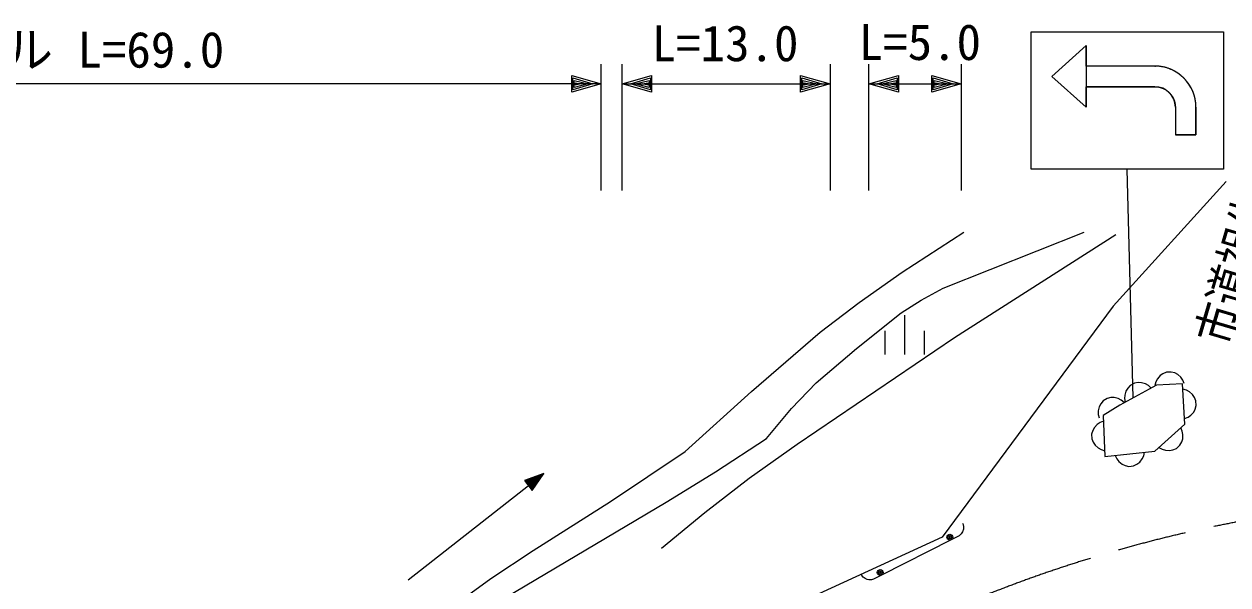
# Model space of a CAD drawing. Units: millimetres, scale not verified. Extents: x 40000 to 680000, y 20000 to 380000.
# Drawn here: x 263014 to 324368, y 310620 to 339209 of the extents above; entities that cross this region are included whole.
import ezdxf
from ezdxf.enums import TextEntityAlignment as Align

# ---------------------------------------------------------------- set-up
doc = ezdxf.new("R2010")
doc.units = ezdxf.units.MM
doc.header["$LTSCALE"] = 1000
doc.linetypes.add('CHAIN', pattern=[18.5, 12, -1.5, 3.5, -1.5])
for name, color, linetype, lineweight in [('M-BGD', 7, 'Continuous', 13), ('M-BMK', 2, 'CHAIN', 13), ('M-STR-HTXT', 7, 'Continuous', 13), ('M-STR-STRC', 7, 'Continuous', 13)]:
    doc.layers.add(name, color=color, linetype=linetype, lineweight=lineweight)
doc.layers.add('M-BMK-HTXT', color=7, linetype='Continuous')
doc.styles.add('ＭＳ ゴシック', font='')
doc.styles.get('ＭＳ ゴシック').set_extended_font_data('MS Gothic')

msp = doc.modelspace()

# ---------------------------------------------------------------- linework, layer by layer
at = {"layer": 'M-BGD'}
for p, q in [((324281, 331192), (318525, 324825)), ((318525, 324825), (309803, 313051)), ((307880, 324372), (307880, 322372)), ((306880, 323572), (306880, 322372)), ((308880, 323572), (308880, 322372)), ((319600, 320902), (319389, 320788)), ((319786, 320936), (319600, 320902)), ((319961, 320928), (319786, 320936)), ((320165, 320868), (319961, 320928)), ((320691, 320975), (320642, 320791)), ((320771, 321130), (320691, 320975)), ((320912, 321289), (320771, 321130)), ((321056, 321387), (320912, 321289)), ((321232, 321458), (321056, 321387)), ((321472, 321473), (321232, 321458)), ((321655, 321424), (321472, 321473)), ((321810, 321343), (321655, 321424)), ((321969, 321202), (321810, 321343)), ((322068, 321058), (321969, 321202)), ((322139, 320882), (322068, 321058)), ((320724, 320796), (318866, 319787)), ((319110, 320295), (319103, 320120)), ((319170, 320498), (319110, 320295)), ((319259, 320649), (319170, 320498)), ((319389, 320788), (319259, 320649)), ((320315, 320779), (320165, 320868)), ((320454, 320650), (320315, 320779)), ((322056, 320877), (320724, 320796)), ((322178, 318818), (322056, 320877)), ((322256, 320547), (322073, 320596)), ((322411, 320466), (322256, 320547)), ((322570, 320325), (322411, 320466)), ((322668, 320180), (322570, 320325)), ((317807, 319695), (317758, 319489)), ((317887, 319851), (317807, 319695)), ((318009, 319997), (317887, 319851)), ((318213, 320123), (318009, 319997)), ((318866, 319787), (318018, 319262)), ((318397, 320167), (318213, 320123)), ((318572, 320169), (318397, 320167)), ((318779, 320121), (318572, 320169)), ((318934, 320040), (318779, 320121)), ((319080, 319919), (318934, 320040)), ((319103, 320120), (319136, 319933)), ((322739, 320004), (322668, 320180)), ((322704, 319581), (322753, 319764)), ((322753, 319764), (322739, 320004)), ((317758, 319489), (317761, 319314)), ((317761, 319314), (317805, 319129)), ((318018, 319262), (318099, 317162)), ((322161, 319099), (322337, 319169)), ((322337, 319169), (322482, 319268)), ((322482, 319268), (322623, 319426)), ((322623, 319426), (322704, 319581)), ((317477, 318490), (317424, 318307)), ((317562, 318643), (317477, 318490)), ((317706, 318799), (317562, 318643)), ((317852, 318894), (317706, 318799)), ((318030, 318961), (317852, 318894)), ((320643, 317445), (322178, 318818)), ((322045, 318457), (321969, 318631)), ((322078, 318285), (322045, 318457)), ((317424, 318307), (317434, 318068)), ((317434, 318068), (317501, 317890)), ((317501, 317890), (317596, 317744)), ((321920, 317742), (322014, 317906)), ((322014, 317906), (322066, 318073)), ((322066, 318073), (322078, 318285)), ((317596, 317744), (317752, 317600)), ((317752, 317600), (317905, 317515)), ((317905, 317515), (318087, 317462)), ((318099, 317162), (320643, 317445)), ((318626, 317220), (318705, 317048)), ((320077, 317200), (320116, 317386)), ((320851, 317631), (321016, 317537)), ((321016, 317537), (321183, 317485)), ((321183, 317485), (321395, 317473)), ((321395, 317473), (321567, 317506)), ((321567, 317506), (321741, 317581)), ((321741, 317581), (321920, 317742)), ((318705, 317048), (318811, 316909)), ((318811, 316909), (318977, 316776)), ((318977, 316776), (319136, 316704)), ((319136, 316704), (319321, 316664)), ((319321, 316664), (319560, 316690)), ((319560, 316690), (319732, 316770)), ((319732, 316770), (319871, 316876)), ((319871, 316876), (320004, 317041)), ((320004, 317041), (320077, 317200)), ((282595, 310885), (289497, 316303)), ((289497, 316303), (288513, 315938)), ((289402, 316229), (288581, 315915)), ((289308, 316155), (288650, 315893)), ((289214, 316081), (288718, 315870)), ((289119, 316007), (288787, 315848)), ((288885, 315722), (289119, 316007)), ((288891, 315650), (289214, 316081)), ((288897, 315578), (289308, 316155)), ((288902, 315506), (289402, 316229)), ((288908, 315434), (289497, 316303)), ((288513, 315938), (288908, 315434)), ((288581, 315915), (288902, 315506)), ((288650, 315893), (288897, 315578)), ((288718, 315870), (288891, 315650)), ((288787, 315848), (288885, 315722)), ((288993, 315908), (288855, 315825)), ((288855, 315825), (288880, 315794)), ((288880, 315794), (288993, 315908)), ((310838, 313775), (310875, 313704)), ((310875, 313704), (310894, 313579)), ((310894, 313579), (310885, 313463)), ((309803, 313051), (303523, 310173)), ((310263, 312921), (306716, 311115)), ((310531, 313058), (310263, 312921)), ((310673, 313130), (310531, 313058)), ((310780, 313229), (310673, 313130)), ((310842, 313328), (310780, 313229)), ((310885, 313463), (310842, 313328)), ((305714, 311099), (305687, 311153)), ((305777, 311019), (305714, 311099)), ((306716, 311115), (306448, 310979)), ((305885, 310939), (305777, 311019)), ((305975, 310895), (305885, 310939)), ((306073, 310878), (305975, 310895)), ((306208, 310879), (306073, 310878)), ((306306, 310907), (306208, 310879)), ((306448, 310979), (306306, 310907))]:
    msp.add_line(p, q, dxfattribs=at)
for points in [[(263825, 295894), (266472, 296452), (269370, 297177), (271068, 297769), (272754, 298474), (273649, 298925), (274597, 299547), (275504, 300331), (276467, 301312), (279183, 304232), (281879, 306965), (283356, 308315), (284863, 309544), (286808, 310951), (288965, 312380), (292894, 314870), (296700, 317420), (300083, 320483), (303585, 323510), (305569, 325023), (307770, 326570), (310911, 328596)], [(287555, 309987), (295737, 314846), (298252, 316376), (300849, 318082), (302133, 319612), (303383, 320920), (305435, 322671), (307720, 324482), (308727, 325138), (309850, 325742), (317039, 328596)], [(318648, 328466), (310427, 323208), (302410, 317781), (299969, 316037), (297704, 314294), (295493, 312470)]]:
    msp.add_lwpolyline(points, dxfattribs=at)
for centre, radius in [((310195, 313055), 150), ((310195, 313055), 90), ((310195, 313055), 30), ((306648, 311249), 150), ((306648, 311249), 90), ((306648, 311249), 30)]:
    msp.add_circle(centre, radius, dxfattribs=at)
at = {"layer": 'M-BMK'}
msp.add_arc((337919, 245064), 70000, 76.79746, 129.15866, dxfattribs=at)
at = {"layer": 'M-STR-HTXT'}
for p, q in [((292424, 330720), (292424, 337161)), ((293495, 330720), (293495, 337161)), ((304092, 337161), (304092, 330720)), ((306073, 330720), (306073, 337161)), ((310780, 337161), (310780, 330720)), ((290924, 335741), (290924, 336581)), ((290924, 336581), (292424, 336161)), ((290984, 335861), (290984, 336461)), ((290984, 336461), (292004, 336161)), ((291044, 335981), (291044, 336341)), ((291044, 336341), (291764, 336161)), ((293495, 336161), (294995, 336581)), ((293915, 336161), (294935, 336461)), ((294155, 336161), (294875, 336341)), ((294875, 336341), (294875, 335981)), ((294935, 336461), (294935, 335861)), ((294995, 336581), (294995, 335741)), ((302592, 335741), (302592, 336581)), ((302592, 336581), (304092, 336161)), ((302652, 335861), (302652, 336461)), ((302652, 336461), (303672, 336161)), ((302712, 335981), (302712, 336341)), ((302712, 336341), (303432, 336161)), ((306073, 336161), (307573, 336581)), ((306493, 336161), (307513, 336461)), ((306733, 336161), (307453, 336341)), ((307453, 336341), (307453, 335981)), ((307513, 336461), (307513, 335861)), ((307573, 336581), (307573, 335741)), ((309280, 335741), (309280, 336581)), ((309280, 336581), (310780, 336161)), ((309340, 335861), (309340, 336461)), ((309340, 336461), (310360, 336161)), ((309400, 335981), (309400, 336341)), ((309400, 336341), (310120, 336161)), ((292424, 336161), (229822, 336161)), ((292424, 336161), (290924, 335741)), ((292004, 336161), (290984, 335861)), ((291764, 336161), (291044, 335981)), ((291104, 336101), (291104, 336221)), ((291104, 336221), (291404, 336161)), ((291404, 336161), (291104, 336101)), ((294995, 335741), (293495, 336161)), ((293495, 336161), (304092, 336161)), ((294935, 335861), (293915, 336161)), ((294875, 335981), (294155, 336161)), ((294515, 336161), (294815, 336221)), ((294815, 336101), (294515, 336161)), ((294815, 336221), (294815, 336101)), ((304092, 336161), (302592, 335741)), ((303672, 336161), (302652, 335861)), ((303432, 336161), (302712, 335981)), ((302772, 336101), (302772, 336221)), ((302772, 336221), (303072, 336161)), ((303072, 336161), (302772, 336101)), ((307573, 335741), (306073, 336161)), ((306073, 336161), (310780, 336161)), ((307513, 335861), (306493, 336161)), ((307453, 335981), (306733, 336161)), ((307093, 336161), (307393, 336221)), ((307393, 336101), (307093, 336161)), ((307393, 336221), (307393, 336101)), ((310780, 336161), (309280, 335741)), ((310360, 336161), (309340, 335861)), ((310120, 336161), (309400, 335981)), ((309460, 336101), (309460, 336221)), ((309460, 336221), (309760, 336161)), ((309760, 336161), (309460, 336101))]:
    msp.add_line(p, q, dxfattribs=at)
at = {"layer": 'M-STR-STRC'}
for p, q in [((314339, 338818), (324139, 338818)), ((314339, 331818), (314339, 338818)), ((324139, 338818), (324139, 332791)), ((317139, 338118), (315389, 336543)), ((317139, 338118), (315389, 336543)), ((317139, 337068), (317139, 338118)), ((317139, 338118), (317139, 334968)), ((317139, 337068), (317139, 336018)), ((320639, 337068), (317139, 337068)), ((317139, 337068), (317139, 336018)), ((320639, 337068), (317139, 337068)), ((320639, 337068), (320676, 337068)), ((320713, 337067), (320676, 337068)), ((320749, 337065), (320713, 337067)), ((320786, 337063), (320749, 337065)), ((320822, 337060), (320786, 337063)), ((320859, 337057), (320822, 337060)), ((320895, 337052), (320859, 337057)), ((320932, 337048), (320895, 337052)), ((320968, 337042), (320932, 337048)), ((321004, 337036), (320968, 337042)), ((321040, 337029), (321004, 337036)), ((321076, 337022), (321040, 337029)), ((321112, 337014), (321076, 337022)), ((321147, 337006), (321112, 337014)), ((321183, 336996), (321147, 337006)), ((321218, 336987), (321183, 336996)), ((321253, 336976), (321218, 336987)), ((321288, 336965), (321253, 336976)), ((321323, 336954), (321288, 336965)), ((321357, 336941), (321323, 336954)), ((321392, 336929), (321357, 336941)), ((321426, 336915), (321392, 336929)), ((321460, 336901), (321426, 336915)), ((321493, 336886), (321460, 336901)), ((321527, 336871), (321493, 336886)), ((321560, 336855), (321527, 336871)), ((321593, 336839), (321560, 336855)), ((321625, 336822), (321593, 336839)), ((315389, 336543), (317139, 334968)), ((315389, 336543), (317139, 334968)), ((321657, 336805), (321625, 336822)), ((321689, 336787), (321657, 336805)), ((321721, 336768), (321689, 336787)), ((321752, 336749), (321721, 336768)), ((321783, 336729), (321752, 336749)), ((321814, 336709), (321783, 336729)), ((321844, 336688), (321814, 336709)), ((321874, 336667), (321844, 336688)), ((321903, 336645), (321874, 336667)), ((321932, 336623), (321903, 336645)), ((321961, 336600), (321932, 336623)), ((321989, 336577), (321961, 336600)), ((322017, 336553), (321989, 336577)), ((322044, 336529), (322017, 336553)), ((322071, 336504), (322044, 336529)), ((322098, 336479), (322071, 336504)), ((322124, 336453), (322098, 336479)), ((322150, 336427), (322124, 336453)), ((322175, 336400), (322150, 336427)), ((322200, 336373), (322175, 336400)), ((322224, 336346), (322200, 336373)), ((322248, 336318), (322224, 336346)), ((322271, 336290), (322248, 336318)), ((322294, 336261), (322271, 336290)), ((322316, 336232), (322294, 336261)), ((322338, 336202), (322316, 336232)), ((317139, 334968), (317139, 336018)), ((317139, 336018), (320639, 336018)), ((320639, 336018), (317139, 336018)), ((320639, 336018), (320658, 336018)), ((320658, 336018), (320676, 336017)), ((320676, 336017), (320694, 336017)), ((320694, 336017), (320712, 336015)), ((320712, 336015), (320731, 336014)), ((320731, 336014), (320749, 336012)), ((320749, 336012), (320767, 336010)), ((320767, 336010), (320785, 336008)), ((320785, 336008), (320804, 336005)), ((320804, 336005), (320822, 336002)), ((320822, 336002), (320840, 335999)), ((320840, 335999), (320858, 335995)), ((320858, 335995), (320875, 335991)), ((320875, 335991), (320893, 335987)), ((320893, 335987), (320911, 335982)), ((320911, 335982), (320929, 335977)), ((320929, 335977), (320946, 335972)), ((320946, 335972), (320964, 335967)), ((320964, 335967), (320981, 335961)), ((320981, 335961), (320998, 335955)), ((320998, 335955), (321016, 335948)), ((321016, 335948), (321033, 335942)), ((321033, 335942), (321050, 335935)), ((321050, 335935), (321066, 335927)), ((321066, 335927), (321083, 335920)), ((321083, 335920), (321100, 335912)), ((321100, 335912), (321116, 335904)), ((321116, 335904), (321132, 335895)), ((321132, 335895), (321148, 335886)), ((321148, 335886), (321164, 335877)), ((321164, 335877), (321180, 335868)), ((321180, 335868), (321196, 335858)), ((321196, 335858), (321211, 335849)), ((321211, 335849), (321226, 335839)), ((321226, 335839), (321242, 335828)), ((321242, 335828), (321256, 335817)), ((321256, 335817), (321271, 335807)), ((321271, 335807), (321286, 335795)), ((321286, 335795), (321300, 335784)), ((321300, 335784), (321314, 335772)), ((321314, 335772), (321328, 335760)), ((321328, 335760), (321342, 335748)), ((321342, 335748), (321355, 335736)), ((321355, 335736), (321369, 335723)), ((321369, 335723), (321382, 335710)), ((321382, 335710), (321395, 335697)), ((321395, 335697), (321407, 335684)), ((321407, 335684), (321420, 335671)), ((321420, 335671), (321432, 335657)), ((321432, 335657), (321444, 335643)), ((321444, 335643), (321455, 335629)), ((321455, 335629), (321467, 335614)), ((321467, 335614), (321478, 335600)), ((322359, 336173), (322338, 336202)), ((322380, 336142), (322359, 336173)), ((322400, 336112), (322380, 336142)), ((322420, 336081), (322400, 336112)), ((322439, 336050), (322420, 336081)), ((322458, 336018), (322439, 336050)), ((322476, 335986), (322458, 336018)), ((322493, 335954), (322476, 335986)), ((322510, 335921), (322493, 335954)), ((322527, 335889), (322510, 335921)), ((322543, 335856), (322527, 335889)), ((322558, 335822), (322543, 335856)), ((322572, 335789), (322558, 335822)), ((322586, 335755), (322572, 335789)), ((322600, 335721), (322586, 335755)), ((322613, 335686), (322600, 335721)), ((322625, 335652), (322613, 335686)), ((322636, 335617), (322625, 335652)), ((322647, 335582), (322636, 335617)), ((321478, 335600), (321489, 335585)), ((321489, 335585), (321499, 335570)), ((321499, 335570), (321510, 335555)), ((321510, 335555), (321520, 335540)), ((321520, 335540), (321530, 335524)), ((321530, 335524), (321539, 335509)), ((321539, 335509), (321549, 335493)), ((321549, 335493), (321558, 335477)), ((321558, 335477), (321566, 335461)), ((321566, 335461), (321575, 335445)), ((321575, 335445), (321583, 335428)), ((321583, 335428), (321591, 335412)), ((321591, 335412), (321598, 335395)), ((321598, 335395), (321606, 335378)), ((321606, 335378), (321613, 335361)), ((321613, 335361), (321620, 335344)), ((321620, 335344), (321626, 335327)), ((321626, 335327), (321632, 335310)), ((321632, 335310), (321638, 335292)), ((321638, 335292), (321643, 335275)), ((321643, 335275), (321649, 335257)), ((321649, 335257), (321653, 335240)), ((321653, 335240), (321658, 335222)), ((321658, 335222), (321662, 335204)), ((321662, 335204), (321666, 335186)), ((321666, 335186), (321670, 335168)), ((321670, 335168), (321673, 335150)), ((321673, 335150), (321676, 335132)), ((321676, 335132), (321679, 335114)), ((321679, 335114), (321681, 335096)), ((321681, 335096), (321684, 335078)), ((321684, 335078), (321685, 335060)), ((321685, 335060), (321687, 335041)), ((321687, 335041), (321688, 335023)), ((321688, 335023), (321689, 335005)), ((321689, 335005), (321689, 334986)), ((322658, 335547), (322647, 335582)), ((322668, 335512), (322658, 335547)), ((322677, 335476), (322668, 335512)), ((322685, 335440), (322677, 335476)), ((322693, 335405), (322685, 335440)), ((322701, 335369), (322693, 335405)), ((322707, 335333), (322701, 335369)), ((322713, 335297), (322707, 335333)), ((322719, 335260), (322713, 335297)), ((322724, 335224), (322719, 335260)), ((322728, 335188), (322724, 335224)), ((322731, 335151), (322728, 335188)), ((322734, 335115), (322731, 335151)), ((322736, 335078), (322734, 335115)), ((322738, 335041), (322736, 335078)), ((322739, 335005), (322738, 335041)), ((322739, 334968), (322739, 335005)), ((321689, 334986), (321689, 334968)), ((321689, 334968), (321689, 333568)), ((321689, 334968), (321689, 333568)), ((322739, 333568), (322739, 334968)), ((322739, 334968), (322739, 333568)), ((321689, 333568), (322739, 333568)), ((322739, 333568), (321689, 333568)), ((324139, 332787), (324139, 331818)), ((324139, 331818), (314339, 331818)), ((319538, 320152), (319239, 331818))]:
    msp.add_line(p, q, dxfattribs=at)
for radius in [2100, 1050]:
    msp.add_arc((320639, 334968), radius, 0, 90, dxfattribs=at)

# ---------------------------------------------------------------- texts
at = {"layer": 'M-BMK-HTXT', "style": 'ＭＳ ゴシック', "width": 0.8}
msp.add_text('市道祖生54号線', height=1833, rotation=73.638, dxfattribs=at).set_placement((325017, 322572), align=Align.BOTTOM_LEFT)
at = {"layer": 'M-STR-HTXT', "style": 'ＭＳ ゴシック'}
for s, p in [('ガードレール L=69.0', (249485, 336438)), ('L=13.0', (295001, 336766)), ('L=5.0', (305550, 336826))]:
    msp.add_text(s, height=1833, dxfattribs=at).set_placement(p, align=Align.BOTTOM_LEFT)

doc.saveas('drawing.dxf')
